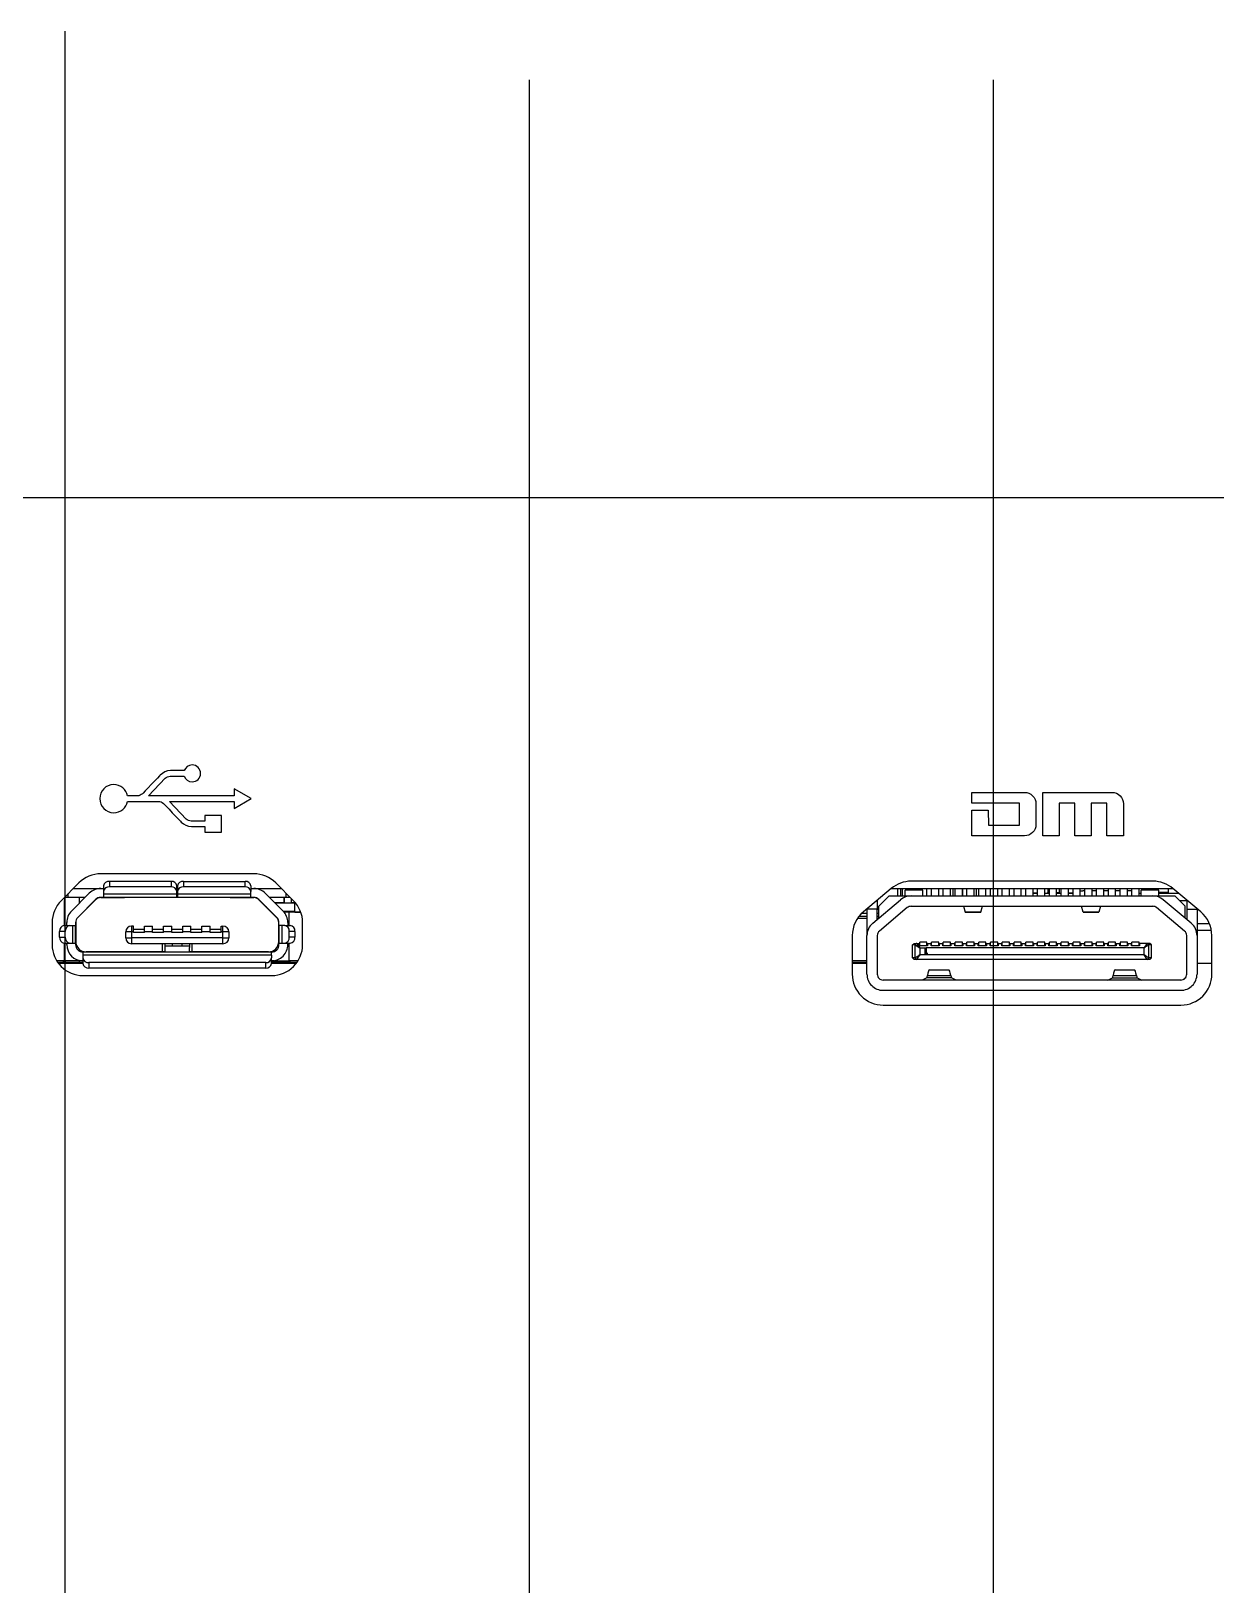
# Model space of a CAD drawing. Extents: x -57 to 161, y 70 to 252.
# Drawn here: x 77.1 to 117.3, y 199.6 to 252.3 of the extents above; entities that cross this region are included whole.
import ezdxf

# ---------------------------------------------------------------- set-up
doc = ezdxf.new("R2010")
doc.units = 0
doc.layers.get('0').update_dxf_attribs({"linetype": 'CONTINUOUS'})

msp = doc.modelspace()

# ---------------------------------------------------------------- linework, layer by layer
at = {"color": 7}
for points in [[(78.238516, 70.321924), (78.238516, 252.27232)], [(93.986516, 70.321926), (93.986516, 250.623156)], [(109.734516, 70.321927), (109.734516, 250.623156)], [(45.941518, 236.455873), (125.941518, 236.455873)], [(82.277672, 227.195524), (81.806709, 227.195604)], [(84.54159, 226.245863), (83.97144, 226.575124), (83.97144, 226.340248), (81.057229, 226.340248), (81.624657, 226.939741)], [(80.681743, 226.340264), (80.352072, 226.340264)], [(80.352117, 226.151933), (80.676009, 226.151933)], [(80.67839, 226.151933), (81.394782, 226.151933)], [(82.337323, 225.552253), (81.769765, 226.151862), (83.971313, 226.151862), (83.971313, 225.916608), (84.54159, 226.245863)], [(110.784526, 224.983295), (109.002418, 224.983295), (108.999934, 225.8551), (109.557852, 225.8551), (109.560336, 225.349962), (110.614077, 225.349962), (110.614077, 226.090127), (108.999934, 226.090127), (109.002418, 226.456794), (110.784526, 226.456794)], [(111.171989, 226.069326), (111.171989, 225.370764)], [(114.139167, 226.069326), (114.139167, 224.982674), (113.58156, 224.982674), (113.58156, 226.089196), (113.050032, 226.089196), (113.050032, 224.982674), (112.494598, 224.982674), (112.494598, 226.089196), (111.963381, 226.089196), (111.963381, 224.982674), (111.404842, 224.982674), (111.404842, 226.456794), (113.754493, 226.456794)], [(114.139478, 226.069326), (114.139167, 226.069326)], [(82.519406, 225.296496), (82.973278, 225.296596), (82.973278, 225.10543), (83.543579, 225.10543), (83.543579, 225.675673), (82.973278, 225.675673), (82.973278, 225.484755)], [(84.637965, 223.695873), (79.445072, 223.695873)], [(79.738518, 223.440869), (79.738518, 223.253746)], [(81.828518, 223.440869), (79.738518, 223.440869)], [(81.828518, 223.440869), (81.828518, 223.253746)], [(82.248518, 223.440869), (84.338518, 223.440869)], [(82.248518, 223.440869), (82.248518, 223.253746)], [(84.338518, 223.253746), (84.338518, 223.440869)], [(115.14385, 223.445872), (106.939187, 223.445872)], [(78.70261, 223.388335), (78.099056, 222.784781)], [(78.914254, 222.895869), (78.338518, 222.895869), (78.207518, 222.895869)], [(78.207518, 222.893243), (78.207518, 222.79587)], [(79.053163, 223.034778), (78.449609, 222.431225)], [(78.510145, 223.19587), (79.442072, 223.19587)], [(78.707518, 222.895869), (78.707518, 222.689133)], [(79.442072, 223.19587), (79.538518, 223.19587)], [(79.538518, 222.895869), (79.442072, 222.895869)], [(79.444143, 222.89087), (80.248518, 222.89087)], [(79.538518, 223.284544), (79.538518, 223.09742)], [(79.538518, 223.09742), (79.538518, 223.004984)], [(82.028518, 223.004984), (79.538518, 223.004984)], [(79.538518, 223.004984), (79.538518, 222.895869)], [(82.028518, 222.895869), (79.538518, 222.895869)], [(81.828518, 223.253746), (79.738518, 223.253746)], [(80.113518, 222.895869), (80.113518, 222.89087)], [(80.247518, 222.895869), (80.247518, 222.89087)], [(80.248518, 222.89087), (80.248518, 222.895869)], [(82.028518, 223.09742), (82.028518, 223.284544)], [(82.028518, 223.19587), (82.048518, 223.19587)], [(82.028518, 223.004984), (82.028518, 223.09742)], [(82.028518, 223.095869), (82.048518, 223.095869)], [(82.028518, 222.895869), (82.028518, 223.004984)], [(82.048518, 222.895869), (82.028518, 222.895869)], [(82.048518, 223.284544), (82.048518, 223.09742)], [(82.048518, 223.09742), (82.048518, 223.004984)], [(84.538518, 223.004984), (82.048518, 223.004984)], [(82.048518, 223.004984), (82.048518, 222.895869)], [(84.538518, 222.895869), (82.048518, 222.895869)], [(84.338518, 223.253746), (82.248518, 223.253746)], [(83.828518, 222.895869), (83.828518, 222.89087)], [(83.828518, 222.89087), (84.632894, 222.89087)], [(83.963518, 222.89087), (83.963518, 222.895869)], [(84.538518, 223.284544), (84.538518, 223.09742)], [(84.538518, 223.19587), (84.634965, 223.19587)], [(84.538518, 223.004984), (84.538518, 223.09742)], [(84.538518, 222.895869), (84.538518, 223.004984)], [(84.634965, 222.895869), (84.538518, 222.895869)], [(84.634965, 223.19587), (85.572892, 223.19587)], [(85.627427, 222.431225), (85.023874, 223.034778)], [(85.872892, 222.895869), (85.738518, 222.895869), (85.162782, 222.895869)], [(85.164375, 222.895869), (85.164375, 222.894277)], [(85.983981, 222.784781), (85.380427, 223.388335)], [(85.657169, 222.895869), (85.657169, 222.700869)], [(85.664375, 222.705869), (85.664375, 222.895869)], [(106.265153, 223.200968), (105.317485, 222.407571)], [(106.188518, 222.94587), (105.838518, 222.595869)], [(106.188518, 222.94587), (106.936187, 222.94587)], [(106.259063, 223.19587), (115.823974, 223.19587)], [(106.491055, 222.94587), (106.491055, 223.19587)], [(106.591055, 222.94587), (106.591055, 223.19587)], [(106.647518, 222.94587), (106.647518, 223.19587)], [(106.738518, 222.94587), (106.738518, 223.145869)], [(107.338518, 222.94587), (107.338518, 223.145869), (106.738518, 223.145869)], [(106.936187, 222.94587), (115.14085, 222.94587)], [(107.231018, 223.145869), (107.231018, 223.19587)], [(107.476018, 222.94587), (107.476018, 223.19587)], [(107.631018, 222.94587), (107.631018, 223.19587)], [(107.876018, 222.94587), (107.876018, 223.19587)], [(108.031018, 222.94587), (108.031018, 223.19587)], [(108.276018, 222.94587), (108.276018, 223.19587)], [(108.369053, 222.94587), (108.369053, 223.19587)], [(108.369053, 223.170629), (108.370052, 223.170629)], [(108.370052, 222.94587), (108.370052, 223.170629)], [(108.431018, 222.94587), (108.431018, 223.19587)], [(108.676018, 222.94587), (108.676018, 223.19587)], [(108.687518, 222.94587), (108.687518, 223.19587)], [(108.831018, 222.94587), (108.831018, 223.19587)], [(109.076018, 222.94587), (109.076018, 223.19587)], [(109.15261, 222.94587), (109.15261, 223.170629), (109.153609, 223.170629)], [(109.153609, 222.94587), (109.153609, 223.19587)], [(109.231018, 222.94587), (109.231018, 223.19587)], [(109.476018, 222.94587), (109.476018, 223.19587)], [(109.631018, 222.94587), (109.631018, 223.19587)], [(109.876018, 222.94587), (109.876018, 223.19587)], [(110.031018, 222.94587), (110.031018, 223.19587)], [(110.276018, 222.94587), (110.276018, 223.19587)], [(110.431018, 222.94587), (110.431018, 223.19587)], [(110.676018, 222.94587), (110.676018, 223.19587)], [(110.831018, 222.94587), (110.831018, 223.19587)], [(111.076018, 222.94587), (111.076018, 223.19587)], [(111.231018, 223.045869), (111.076018, 223.045869)], [(111.231018, 223.025869), (111.076018, 223.025869)], [(111.231018, 222.94587), (111.231018, 223.19587)], [(111.476018, 222.94587), (111.476018, 223.19587)], [(111.476018, 223.045869), (111.57142, 223.045869)], [(111.631018, 223.025869), (111.476018, 223.025869)], [(111.57142, 223.19587), (111.57142, 223.065869)], [(111.57142, 223.065869), (111.631018, 223.065869)], [(111.57142, 223.025869), (111.57142, 223.065869)], [(111.631018, 222.94587), (111.631018, 223.19587)], [(111.876018, 222.94587), (111.876018, 223.19587)], [(111.876018, 223.065869), (111.97142, 223.065869)], [(112.031018, 223.025869), (111.876018, 223.025869)], [(111.97142, 223.065869), (111.97142, 223.19587)], [(111.97142, 223.025869), (111.97142, 223.065869)], [(111.97142, 223.045869), (112.031018, 223.045869)], [(112.031018, 222.94587), (112.031018, 223.19587)], [(112.276018, 222.94587), (112.276018, 223.19587)], [(112.431018, 223.045869), (112.276018, 223.045869)], [(112.431018, 223.025869), (112.276018, 223.025869)], [(112.431018, 222.94587), (112.431018, 223.19587)], [(112.676018, 222.94587), (112.676018, 223.19587)], [(112.831018, 223.115869), (112.76142, 223.115869)], [(112.831018, 222.94587), (112.831018, 223.19587)], [(113.076018, 222.94587), (113.076018, 223.19587)], [(113.231018, 223.115869), (113.076018, 223.115869)], [(113.231018, 222.94587), (113.231018, 223.19587)], [(113.476018, 222.94587), (113.476018, 223.19587)], [(113.631018, 223.115869), (113.476018, 223.115869)], [(113.631018, 222.94587), (113.631018, 223.19587)], [(113.876018, 222.94587), (113.876018, 223.19587)], [(114.031018, 223.115869), (113.876018, 223.115869)], [(114.031018, 222.94587), (114.031018, 223.19587)], [(114.276018, 222.94587), (114.276018, 223.19587)], [(114.411419, 223.115869), (114.276018, 223.115869)], [(114.431018, 223.114583), (114.411419, 223.115869)], [(114.431018, 222.94587), (114.431018, 223.19587)], [(114.676018, 222.94587), (114.676018, 223.19587)], [(114.738518, 223.025869), (114.676018, 223.025869)], [(115.338518, 223.145869), (114.738518, 223.145869)], [(114.738518, 222.94587), (114.738518, 223.145869)], [(115.14085, 222.94587), (115.888518, 222.94587)], [(115.27142, 223.19587), (115.27142, 223.145869)], [(115.338518, 222.94587), (115.338518, 223.145869)], [(115.67142, 223.065869), (115.338518, 223.065869)], [(116.027029, 223.025869), (115.338518, 223.025869)], [(115.67142, 223.065869), (115.67142, 223.19587)], [(115.67142, 223.025869), (115.67142, 223.065869)], [(116.765552, 222.407571), (115.817883, 223.200968)], [(115.888518, 222.94587), (116.238518, 222.595869)], [(78.207518, 221.945869), (78.207518, 222.79587)], [(78.661742, 222.219093), (79.265295, 222.822646)], [(79.267366, 222.817646), (78.666742, 222.217022)], [(79.038518, 222.588798), (79.038518, 222.595869)], [(85.410295, 222.217022), (84.809671, 222.817646)], [(84.811742, 222.822646), (85.415295, 222.219093)], [(85.038518, 222.595869), (85.038518, 222.588798)], [(85.122479, 222.511908), (85.122479, 222.504837)], [(85.233518, 222.400869), (85.226447, 222.400869)], [(85.664375, 222.700869), (85.357782, 222.700869)], [(85.662169, 222.695869), (85.532863, 222.695869)], [(86.02248, 222.400869), (85.655579, 222.400869)], [(85.907169, 222.705869), (85.662169, 222.705869)], [(85.907169, 222.695869), (85.662169, 222.695869)], [(85.827518, 222.400869), (85.827518, 221.945869)], [(85.907169, 222.861593), (85.907169, 222.705869)], [(85.907169, 222.705869), (85.907169, 222.695869)], [(86.059327, 222.700869), (85.907169, 222.700869)], [(86.02248, 222.395869), (86.02248, 222.411869), (86.02248, 222.700869)], [(86.02248, 222.395869), (86.230205, 222.395869)], [(105.438518, 222.345869), (105.249989, 222.345869)], [(105.422952, 222.495869), (105.438518, 222.495869)], [(105.438518, 222.495869), (105.438518, 222.508902)], [(105.788518, 222.152337), (105.788518, 222.495869), (105.438518, 222.495869), (105.438518, 221.602473)], [(105.635453, 222.02419), (106.583121, 222.817586)], [(105.788518, 222.801925), (105.788518, 222.495869)], [(105.788518, 222.495869), (105.838518, 222.495869)], [(105.838518, 222.345869), (105.788518, 222.345869)], [(105.838518, 222.194198), (105.838518, 222.595869)], [(106.807799, 222.549221), (105.860131, 221.755824)], [(106.936187, 222.595869), (115.14085, 222.595869)], [(108.713518, 222.595869), (108.771594, 222.399432)], [(109.305442, 222.399432), (108.771594, 222.399432)], [(108.773705, 222.395869), (109.303331, 222.395869)], [(109.305442, 222.399432), (109.363518, 222.595869)], [(112.771594, 222.399432), (112.713518, 222.595869)], [(113.363518, 222.595869), (113.305442, 222.399432), (112.771594, 222.399432)], [(112.773705, 222.395869), (113.303331, 222.395869)], [(116.216906, 221.755824), (115.269237, 222.549221)], [(116.441584, 222.02419), (115.493915, 222.817586)], [(116.288518, 222.775869), (116.058518, 222.775869)], [(116.238518, 222.194198), (116.238518, 222.595869)], [(116.288518, 222.806948), (116.288518, 222.495869)], [(116.288518, 222.495869), (116.638518, 222.495869)], [(116.288518, 222.495869), (116.288518, 222.152337)], [(116.638518, 222.513925), (116.638518, 222.495869)], [(116.638518, 222.495869), (116.638518, 221.602473)], [(77.791518, 222.042319), (77.791518, 221.295873)], [(78.202441, 221.945869), (78.393994, 221.945869)], [(78.288518, 221.945869), (78.288518, 222.042316)], [(78.393994, 221.945869), (78.483686, 221.945869), (78.483686, 221.34587)], [(78.483686, 221.945869), (78.588518, 221.945869)], [(78.588518, 222.042316), (78.588518, 221.945869)], [(78.588518, 221.34587), (78.588518, 221.945869)], [(78.593518, 222.040245), (78.593518, 221.40087)], [(78.707518, 222.264869), (78.707518, 222.257798)], [(80.488518, 221.92587), (80.488518, 221.725869), (80.288518, 221.725869)], [(80.553518, 221.92587), (80.488518, 221.92587)], [(80.553518, 221.725869), (80.553518, 221.92587)], [(80.923518, 221.92587), (81.203518, 221.92587)], [(81.203518, 221.725869), (80.923518, 221.725869), (80.923518, 221.92587)], [(81.203518, 221.725869), (81.203518, 221.92587)], [(81.573518, 221.92587), (81.853518, 221.92587)], [(81.853518, 221.725869), (81.573518, 221.725869), (81.573518, 221.92587)], [(81.853518, 221.725869), (81.853518, 221.92587)], [(82.223518, 221.92587), (82.503518, 221.92587)], [(82.223518, 221.725869), (82.223518, 221.92587)], [(82.503518, 221.725869), (82.503518, 221.92587)], [(82.873518, 221.92587), (83.153518, 221.92587)], [(83.153518, 221.725869), (82.873518, 221.725869), (82.873518, 221.92587)], [(83.153518, 221.725869), (83.153518, 221.92587)], [(83.523518, 221.92587), (83.588518, 221.92587)], [(83.523518, 221.725869), (83.523518, 221.92587)], [(83.788518, 221.725869), (83.588518, 221.725869), (83.588518, 221.92587)], [(85.327518, 222.30687), (85.327518, 222.299798)], [(85.483518, 221.40087), (85.483518, 222.040245)], [(85.488518, 221.945869), (85.488518, 222.042316)], [(85.488518, 221.945869), (85.488518, 221.34587)], [(85.59335, 221.945869), (85.488518, 221.945869)], [(85.59335, 221.34587), (85.59335, 221.945869)], [(85.683043, 221.945869), (85.59335, 221.945869)], [(85.683043, 221.945869), (85.874596, 221.945869)], [(85.788518, 222.042316), (85.788518, 221.945869)], [(86.291518, 221.295873), (86.291518, 222.042319)], [(105.125271, 222.195869), (105.438518, 222.195869)], [(105.788518, 222.195869), (105.838518, 222.195869)], [(78.240071, 221.74587), (78.048518, 221.74587)], [(78.048518, 221.545869), (78.048518, 221.74587)], [(78.048518, 221.545869), (78.240071, 221.545869)], [(78.202441, 221.34587), (78.393994, 221.34587)], [(78.207518, 220.745869), (78.207518, 221.34587)], [(78.240071, 221.545869), (78.240071, 221.74587)], [(78.288518, 221.295869), (78.288518, 221.34587)], [(78.393994, 221.34587), (78.483686, 221.34587)], [(78.483686, 221.34587), (78.588518, 221.34587)], [(78.588518, 221.34587), (78.588518, 221.295869)], [(80.288518, 221.52587), (80.288518, 221.725869)], [(80.288518, 221.52587), (80.488518, 221.52587)], [(80.488518, 221.725869), (80.488518, 221.52587)], [(80.553518, 221.725869), (80.488518, 221.725869)], [(80.488518, 221.52587), (80.488518, 221.325869)], [(83.588518, 221.52587), (80.488518, 221.52587)], [(83.588518, 221.325869), (80.488518, 221.325869)], [(80.923518, 221.805869), (80.553518, 221.805869)], [(80.553518, 221.705869), (80.553518, 221.725869)], [(80.923518, 221.705869), (80.553518, 221.705869)], [(80.923518, 221.705869), (80.923518, 221.725869)], [(81.573518, 221.805869), (81.203518, 221.805869)], [(81.203518, 221.705869), (81.203518, 221.725869)], [(81.573518, 221.705869), (81.203518, 221.705869)], [(81.528518, 221.325869), (81.528518, 221.050869)], [(81.573518, 221.705869), (81.573518, 221.725869)], [(81.628518, 221.197856), (81.628518, 221.325869)], [(82.223518, 221.805869), (81.853518, 221.805869)], [(81.853518, 221.705869), (81.853518, 221.725869)], [(82.223518, 221.705869), (81.853518, 221.705869)], [(81.878518, 221.245869), (81.878518, 221.325869)], [(82.198518, 221.325869), (82.198518, 221.245869)], [(82.503518, 221.725869), (82.223518, 221.725869)], [(82.223518, 221.705869), (82.223518, 221.725869)], [(82.448518, 221.325869), (82.448518, 221.197856)], [(82.873518, 221.805869), (82.503518, 221.805869)], [(82.503518, 221.705869), (82.503518, 221.725869)], [(82.873518, 221.705869), (82.503518, 221.705869)], [(82.548518, 221.050869), (82.548518, 221.325869)], [(82.873518, 221.705869), (82.873518, 221.725869)], [(83.523518, 221.805869), (83.153518, 221.805869)], [(83.153518, 221.705869), (83.153518, 221.725869)], [(83.523518, 221.705869), (83.153518, 221.705869)], [(83.588518, 221.725869), (83.523518, 221.725869)], [(83.523518, 221.705869), (83.523518, 221.725869)], [(83.588518, 221.52587), (83.588518, 221.725869)], [(83.588518, 221.52587), (83.788518, 221.52587)], [(83.588518, 221.325869), (83.588518, 221.52587)], [(83.788518, 221.725869), (83.788518, 221.52587)], [(85.488518, 221.34587), (85.59335, 221.34587)], [(85.488518, 221.295869), (85.488518, 221.34587)], [(85.59335, 221.34587), (85.683043, 221.34587)], [(85.683043, 221.34587), (85.874596, 221.34587)], [(85.788518, 221.295869), (85.788518, 221.34587)], [(85.827518, 221.34587), (85.827518, 220.745869)], [(85.836965, 221.545869), (85.836965, 221.74587)], [(86.028518, 221.74587), (85.836965, 221.74587)], [(86.028518, 221.74587), (86.028518, 221.545869), (85.836965, 221.545869)], [(104.941518, 221.602476), (104.941518, 220.295872)], [(105.438518, 220.29587), (105.438518, 221.602473)], [(105.788518, 221.602473), (105.788518, 220.29587)], [(106.988518, 221.285869), (107.038518, 221.335869), (107.129241, 221.335865)], [(107.129812, 221.33584), (107.110957, 221.332384)], [(107.129241, 221.335865), (107.216018, 221.335869)], [(107.216018, 221.255869), (107.216018, 221.335869)], [(107.476018, 221.255869), (107.476018, 221.375869), (107.231018, 221.375869)], [(107.231018, 221.255869), (107.231018, 221.375869)], [(107.491018, 221.335869), (107.491018, 221.255869)], [(107.491018, 221.335869), (107.616018, 221.335869)], [(107.616018, 221.255869), (107.616018, 221.335869)], [(107.876018, 221.375869), (107.631018, 221.375869)], [(107.631018, 221.255869), (107.631018, 221.375869)], [(107.876018, 221.255869), (107.876018, 221.375869)], [(107.891018, 221.335869), (107.891018, 221.255869)], [(107.891018, 221.335869), (108.016018, 221.335869)], [(108.016018, 221.255869), (108.016018, 221.335869)], [(108.276018, 221.375869), (108.031018, 221.375869)], [(108.031018, 221.255869), (108.031018, 221.375869)], [(108.276018, 221.255869), (108.276018, 221.375869)], [(108.291018, 221.335869), (108.291018, 221.255869)], [(108.291018, 221.335869), (108.416018, 221.335869)], [(108.416018, 221.255869), (108.416018, 221.335869)], [(108.431018, 221.255869), (108.431018, 221.375869)], [(108.676018, 221.375869), (108.431018, 221.375869)], [(108.676018, 221.255869), (108.676018, 221.375869)], [(108.691018, 221.335869), (108.691018, 221.255869)], [(108.691018, 221.335869), (108.816018, 221.335869)], [(108.816018, 221.255869), (108.816018, 221.335869)], [(109.076018, 221.375869), (108.831018, 221.375869)], [(108.831018, 221.255869), (108.831018, 221.375869)], [(109.076018, 221.255869), (109.076018, 221.375869)], [(109.091018, 221.335869), (109.091018, 221.255869)], [(109.091018, 221.335869), (109.216018, 221.335869)], [(109.216018, 221.255869), (109.216018, 221.335869)], [(109.476018, 221.375869), (109.231018, 221.375869)], [(109.231018, 221.255869), (109.231018, 221.375869)], [(109.476018, 221.255869), (109.476018, 221.375869)], [(109.491018, 221.335869), (109.491018, 221.255869)], [(109.491018, 221.335869), (109.616018, 221.335869)], [(109.616018, 221.255869), (109.616018, 221.335869)], [(109.631018, 221.255869), (109.631018, 221.375869)], [(109.876018, 221.375869), (109.631018, 221.375869)], [(109.876018, 221.255869), (109.876018, 221.375869)], [(109.891018, 221.335869), (109.891018, 221.255869)], [(109.891018, 221.335869), (110.016018, 221.335869)], [(110.016018, 221.255869), (110.016018, 221.335869)], [(110.276018, 221.375869), (110.031018, 221.375869)], [(110.031018, 221.255869), (110.031018, 221.375869)], [(110.276018, 221.255869), (110.276018, 221.375869)], [(110.291018, 221.335869), (110.291018, 221.255869)], [(110.291018, 221.335869), (110.416018, 221.335869)], [(110.416018, 221.255869), (110.416018, 221.335869)], [(110.676018, 221.375869), (110.431018, 221.375869)], [(110.431018, 221.255869), (110.431018, 221.375869)], [(110.676018, 221.255869), (110.676018, 221.375869)], [(110.691018, 221.335869), (110.691018, 221.255869)], [(110.691018, 221.335869), (110.816018, 221.335869)], [(110.816018, 221.255869), (110.816018, 221.335869)], [(110.831018, 221.255869), (110.831018, 221.375869)], [(111.076018, 221.375869), (110.831018, 221.375869)], [(111.076018, 221.255869), (111.076018, 221.375869)], [(111.091018, 221.335869), (111.091018, 221.255869)], [(111.091018, 221.335869), (111.216018, 221.335869)], [(111.216018, 221.255869), (111.216018, 221.335869)], [(111.476018, 221.375869), (111.231018, 221.375869)], [(111.231018, 221.255869), (111.231018, 221.375869)], [(111.476018, 221.255869), (111.476018, 221.375869)], [(111.491018, 221.335869), (111.491018, 221.255869)], [(111.491018, 221.335869), (111.616018, 221.335869)], [(111.616018, 221.255869), (111.616018, 221.335869)], [(111.876018, 221.375869), (111.631018, 221.375869)], [(111.631018, 221.255869), (111.631018, 221.375869)], [(111.876018, 221.255869), (111.876018, 221.375869)], [(111.891018, 221.335869), (111.891018, 221.255869)], [(111.891018, 221.335869), (112.016018, 221.335869)], [(112.016018, 221.255869), (112.016018, 221.335869)], [(112.031018, 221.255869), (112.031018, 221.375869)], [(112.276018, 221.375869), (112.031018, 221.375869)], [(112.276018, 221.255869), (112.276018, 221.375869)], [(112.291018, 221.335869), (112.291018, 221.255869)], [(112.291018, 221.335869), (112.416018, 221.335869)], [(112.416018, 221.255869), (112.416018, 221.335869)], [(112.431018, 221.255869), (112.431018, 221.375869)], [(112.676018, 221.375869), (112.431018, 221.375869)], [(112.676018, 221.255869), (112.676018, 221.375869)], [(112.691018, 221.335869), (112.691018, 221.255869)], [(112.691018, 221.335869), (112.816018, 221.335869)], [(112.816018, 221.255869), (112.816018, 221.335869)], [(113.076018, 221.375869), (112.831018, 221.375869)], [(112.831018, 221.255869), (112.831018, 221.375869)], [(113.076018, 221.255869), (113.076018, 221.375869)], [(113.091018, 221.335869), (113.091018, 221.255869)], [(113.091018, 221.335869), (113.216018, 221.335869)], [(113.216018, 221.255869), (113.216018, 221.335869)], [(113.231018, 221.255869), (113.231018, 221.375869)], [(113.476018, 221.375869), (113.231018, 221.375869)], [(113.476018, 221.255869), (113.476018, 221.375869)], [(113.491018, 221.335869), (113.491018, 221.255869)], [(113.491018, 221.335869), (113.616018, 221.335869)], [(113.616018, 221.255869), (113.616018, 221.335869)], [(113.876018, 221.375869), (113.631018, 221.375869)], [(113.631018, 221.255869), (113.631018, 221.375869)], [(113.876018, 221.255869), (113.876018, 221.375869)], [(113.891018, 221.335869), (113.891018, 221.255869)], [(113.891018, 221.335869), (114.016018, 221.335869)], [(114.016018, 221.255869), (114.016018, 221.335869)], [(114.276018, 221.255869), (114.276018, 221.375869), (114.031018, 221.375869), (114.031018, 221.255869)], [(114.291018, 221.335869), (114.291018, 221.255869)], [(114.291018, 221.335869), (114.416018, 221.335869)], [(114.416018, 221.255869), (114.416018, 221.335869)], [(114.676018, 221.375869), (114.431018, 221.375869)], [(114.431018, 221.255869), (114.431018, 221.375869)], [(114.676018, 221.255869), (114.676018, 221.375869)], [(114.691018, 221.335869), (114.691018, 221.255869)], [(114.947796, 221.335866), (114.691018, 221.335869)], [(114.966235, 221.332324), (114.947224, 221.335841)], [(115.038518, 221.335869), (114.947796, 221.335866)], [(115.088518, 221.285869), (115.038518, 221.335869)], [(116.288518, 220.29587), (116.288518, 221.602473)], [(117.127103, 221.775869), (116.638518, 221.775869)], [(116.638518, 221.602473), (116.638518, 220.29587)], [(117.141518, 220.295872), (117.141518, 221.602476)], [(78.707518, 221.142405), (78.707518, 221.08294)], [(78.838518, 221.045869), (85.238518, 221.045869)], [(78.838518, 221.045869), (78.838518, 220.936755)], [(78.838518, 220.936755), (78.838518, 220.844319)], [(85.238518, 220.936755), (78.838518, 220.936755)], [(78.838518, 220.844319), (78.838518, 220.657195)], [(81.528518, 221.050869), (78.943518, 221.050869)], [(80.280223, 221.050869), (80.273082, 221.045869)], [(80.747518, 221.050869), (80.747518, 221.045869)], [(80.828518, 221.045869), (80.828518, 221.050869)], [(81.628518, 221.050869), (81.528518, 221.050869)], [(82.448518, 221.245869), (81.628518, 221.245869)], [(81.628518, 221.045869), (81.628518, 221.197856)], [(82.448518, 221.045869), (82.448518, 221.197856)], [(82.548518, 221.050869), (82.448518, 221.050869)], [(85.133518, 221.050869), (82.548518, 221.050869)], [(83.248518, 221.050869), (83.248518, 221.045869)], [(83.287518, 221.050869), (83.287518, 221.045869)], [(83.787518, 221.050869), (83.787518, 221.045869)], [(83.803954, 221.045869), (83.796814, 221.050869)], [(85.238518, 220.936755), (85.238518, 221.045869)], [(85.238518, 220.936755), (85.238518, 220.844319)], [(85.238518, 220.657195), (85.238518, 220.844319)], [(85.327518, 221.109555), (85.327518, 221.062248)], [(107.079338, 220.84587), (106.988518, 220.845869), (106.988518, 221.285869)], [(107.079338, 221.285869), (106.988518, 221.285869)], [(107.129241, 220.795873), (107.038518, 220.795869), (106.988518, 220.845869)], [(107.079728, 221.285674), (107.079338, 221.285869)], [(107.079338, 220.84587), (107.079728, 220.846064)], [(107.079728, 220.846064), (107.079728, 221.285674)], [(107.110802, 220.799414), (107.129812, 220.795898)], [(114.947796, 220.795873), (107.129241, 220.795873)], [(107.491018, 221.255869), (107.216018, 221.255869)], [(107.229436, 221.185874), (107.229454, 220.945887)], [(107.229438, 221.185869), (107.418518, 221.185869)], [(107.418518, 220.94587), (107.229454, 220.945887)], [(107.418518, 220.94587), (107.418518, 221.185869)], [(107.418518, 221.185869), (107.448518, 221.185869)], [(107.448518, 220.94587), (107.418518, 220.94587)], [(114.847605, 221.185869), (107.448518, 221.185869)], [(107.448518, 221.185869), (107.448518, 220.98672)], [(107.448518, 220.98672), (107.478518, 221.022465)], [(107.478518, 220.981614), (107.448518, 220.94587)], [(114.847601, 220.94587), (107.448518, 220.94587)], [(107.478518, 221.022465), (107.478518, 220.981614)], [(107.891018, 221.255869), (107.616018, 221.255869)], [(108.291018, 221.255869), (108.016018, 221.255869)], [(108.691018, 221.255869), (108.416018, 221.255869)], [(109.091018, 221.255869), (108.816018, 221.255869)], [(109.491018, 221.255869), (109.216018, 221.255869)], [(109.891018, 221.255869), (109.616018, 221.255869)], [(110.291018, 221.255869), (110.016018, 221.255869)], [(110.691018, 221.255869), (110.416018, 221.255869)], [(111.091018, 221.255869), (110.816018, 221.255869)], [(111.491018, 221.255869), (111.216018, 221.255869)], [(111.891018, 221.255869), (111.616018, 221.255869)], [(112.291018, 221.255869), (112.016018, 221.255869)], [(112.691018, 221.255869), (112.416018, 221.255869)], [(113.091018, 221.255869), (112.816018, 221.255869)], [(113.491018, 221.255869), (113.216018, 221.255869)], [(113.891018, 221.255869), (113.616018, 221.255869)], [(114.291018, 221.255869), (114.016018, 221.255869)], [(114.691018, 221.255869), (114.416018, 221.255869)], [(114.847601, 220.94587), (114.847601, 221.185867)], [(114.947401, 220.796169), (114.847601, 220.94587)], [(114.947223, 220.795898), (114.966111, 220.799366)], [(115.038518, 220.795869), (114.947796, 220.795873)], [(114.997698, 221.285869), (114.997307, 221.285672)], [(114.997307, 221.285672), (114.997307, 220.846066)], [(115.088518, 220.845869), (114.997698, 220.845869), (114.997307, 220.846064)], [(115.088518, 221.285869), (114.997698, 221.285869)], [(115.038518, 220.795869), (115.088518, 220.845869)], [(115.088518, 220.845869), (115.088518, 221.285869)], [(77.979758, 220.695981), (78.838518, 220.695981)], [(78.838526, 220.65587), (78.009114, 220.65587)], [(78.157518, 220.69587), (78.207518, 220.745869)], [(78.160862, 220.695981), (78.254174, 220.695981)], [(78.207518, 220.745869), (78.257518, 220.69587)], [(78.707518, 220.745869), (78.207518, 220.745869)], [(78.707518, 220.761698), (78.707518, 220.745869)], [(78.728229, 220.69587), (78.707518, 220.745869)], [(78.841518, 220.245873), (85.241518, 220.245873)], [(85.038518, 220.687993), (79.038518, 220.687993)], [(79.038518, 220.687993), (79.038518, 220.500869)], [(85.038518, 220.500869), (79.038518, 220.500869)], [(85.038518, 220.500869), (85.038518, 220.687993)], [(86.073922, 220.65587), (85.238511, 220.65587)], [(85.238518, 220.695981), (86.103278, 220.695981)], [(85.327518, 220.745869), (85.306808, 220.69587)], [(85.327518, 220.753118), (85.327518, 220.745869), (85.827518, 220.745869)], [(85.827518, 220.745869), (85.777518, 220.69587)], [(85.780861, 220.695981), (85.874176, 220.695981)], [(85.827518, 220.745869), (85.877518, 220.69587)], [(104.941518, 220.695981), (105.438518, 220.695981)], [(105.438518, 220.65587), (104.941518, 220.65587)], [(107.495433, 220.244024), (108.281603, 220.244024)], [(107.561399, 220.445869), (108.215638, 220.445869)], [(113.795433, 220.244024), (114.581603, 220.244024)], [(113.861399, 220.445869), (114.515638, 220.445869)], [(117.141518, 220.65587), (116.638518, 220.65587)], [(116.088518, 220.095869), (105.988518, 220.095869)], [(105.988518, 219.745869), (116.088518, 219.745869)], [(107.473194, 220.17014), (107.313518, 220.095869)], [(108.303843, 220.17014), (107.473194, 220.17014)], [(108.463518, 220.095869), (108.303843, 220.17014)], [(113.613518, 220.095869), (113.773194, 220.17014)], [(113.773194, 220.17014), (114.603843, 220.17014), (114.763518, 220.095869)], [(105.991518, 219.245872), (116.091518, 219.245872)]]:
    msp.add_lwpolyline(points, dxfattribs=at)
for points in [[(111.171995, 226.069326)], [(112.76142, 223.115869), (112.707777, 223.111734), (112.676018, 223.105291), (112.76142, 223.115869)], [(107.110961, 221.332386), (107.119506, 221.3349), (107.129241, 221.335865), (107.110961, 221.332386)], [(114.847605, 221.185867), (114.866352, 221.213987), (114.884432, 221.241108), (114.901205, 221.266268), (114.916078, 221.288577), (114.928523, 221.307245), (114.9381, 221.32161), (114.944469, 221.331165), (114.947406, 221.33557), (114.847605, 221.185867)], [(114.966226, 221.332327), (114.95753, 221.334901), (114.947796, 221.335866), (114.966226, 221.332327)], [(107.229438, 221.185874), (107.201318, 221.20462), (107.174198, 221.2227), (107.149038, 221.239473), (107.126729, 221.254346), (107.108061, 221.266791), (107.093696, 221.276368), (107.084141, 221.282738), (107.079736, 221.285674), (107.229438, 221.185874)], [(107.229454, 220.945887), (107.210707, 220.917768), (107.192624, 220.890647), (107.175848, 220.865484), (107.160972, 220.843172), (107.148523, 220.8245), (107.138943, 220.810131), (107.13257, 220.800573), (107.129631, 220.796166), (107.229454, 220.945887)], [(114.966107, 220.799364), (114.95753, 220.796837), (114.947796, 220.795873), (114.966107, 220.799364)]]:
    msp.add_lwpolyline(points, close=True, dxfattribs=at)
at = {"color": 1}
for points in [[(78.338518, 222.895869), (78.338518, 223.024243)], [(85.667169, 222.895869), (85.667169, 222.700869)], [(85.738518, 222.895869), (85.738518, 223.030243)], [(85.217518, 222.41687), (85.210447, 222.41687)], [(85.664375, 222.71087), (85.347782, 222.71087)], [(86.02248, 222.41687), (85.641271, 222.41687)], [(86.051173, 222.71087), (85.907169, 222.71087)], [(86.02248, 222.411869), (86.224337, 222.411869)], [(105.438518, 222.245869), (105.161732, 222.245869)], [(105.838518, 222.245869), (105.788518, 222.245869)], [(117.065038, 221.995869), (116.638518, 221.995869)], [(78.207518, 220.745869), (77.947093, 220.745869)], [(78.838518, 220.745869), (78.707518, 220.745869)], [(85.327518, 220.745869), (85.238518, 220.745869)], [(86.135944, 220.745869), (85.827518, 220.745869)], [(105.438518, 220.745869), (104.941518, 220.745869)]]:
    msp.add_lwpolyline(points, dxfattribs=at)
at = {"color": 7}
for points in [[(81.806709, 227.195604), (81.679068, 227.195604), (81.545316, 227.125571), (81.460187, 227.043473)], [(82.545685, 227.386498), (82.42128, 227.386498), (82.31663, 227.306427), (82.277672, 227.195524)], [(82.830792, 227.101325), (82.830792, 227.258834), (82.70308, 227.386498), (82.545685, 227.386498)], [(82.545685, 226.816173), (82.703069, 226.816173), (82.830792, 226.943882), (82.830792, 227.101325)], [(79.88536, 226.722134), (79.622335, 226.722134), (79.409131, 226.50893), (79.409131, 226.245988)], [(80.352072, 226.340264), (80.308373, 226.558053), (80.116056, 226.722134), (79.88536, 226.722134)], [(81.460052, 227.043426), (81.4582, 227.041574), (80.858029, 226.407447), (80.858029, 226.407447)], [(81.460187, 227.043473), (81.462568, 227.045855), (81.464923, 227.048501), (81.460052, 227.043426)], [(81.624657, 226.939741), (81.672949, 226.978449), (81.736131, 227.005601), (81.801129, 227.007106)], [(81.801129, 227.007106), (82.064058, 227.007106), (82.220197, 227.007173), (82.277672, 227.007286)], [(82.277672, 227.007286), (82.31663, 226.896288), (82.42128, 226.816173), (82.545685, 226.816173)], [(79.409131, 226.245988), (79.409131, 225.982963), (79.622335, 225.769745), (79.88536, 225.769745)], [(79.88536, 225.769745), (80.116101, 225.769745), (80.308418, 225.933967), (80.352117, 226.151933)], [(80.676009, 226.151933), (80.677068, 226.151933), (80.677597, 226.151891), (80.67839, 226.151933)], [(80.858029, 226.407447), (80.809838, 226.368799), (80.74669, 226.341817), (80.681743, 226.340264)], [(81.394782, 226.151933), (81.459604, 226.150346), (81.522676, 226.123266), (81.570817, 226.084571)], [(81.570817, 226.084571), (81.570817, 226.084571), (82.170902, 225.450663), (82.172762, 225.448613)], [(110.784526, 226.456794), (110.890707, 226.456794), (110.981676, 226.418917), (111.057741, 226.343783)], [(111.057741, 226.343783), (111.133807, 226.268338), (111.171995, 226.177059), (111.171995, 226.069326)], [(113.754493, 226.456794), (113.860364, 226.456794), (113.951021, 226.418917), (114.026466, 226.343783)], [(114.026466, 226.343783), (114.1016, 226.268338), (114.139478, 226.176749), (114.139478, 226.069326)], [(82.513847, 225.484935), (82.448842, 225.486258), (82.385588, 225.513547), (82.337323, 225.552253)], [(82.172762, 225.448613), (82.177551, 225.443533), (82.175144, 225.446232), (82.172805, 225.448565)], [(82.172805, 225.448565), (82.257934, 225.366481), (82.391742, 225.296496), (82.519406, 225.296496)], [(82.973278, 225.484755), (82.973278, 225.484755), (82.853736, 225.484935), (82.513847, 225.484935)], [(111.057741, 225.096307), (110.981676, 225.021167), (110.890707, 224.983295), (110.784526, 224.983295)], [(111.171989, 225.370764), (111.171989, 225.263024), (111.133807, 225.171745), (111.057741, 225.096307)], [(79.445072, 223.695873), (79.166594, 223.695873), (78.899523, 223.585248), (78.70261, 223.388335)], [(79.738518, 223.440869), (79.640557, 223.451385), (79.551972, 223.382145), (79.538518, 223.284544)], [(82.028518, 223.284544), (82.015065, 223.382145), (81.92648, 223.451385), (81.828518, 223.440869)], [(82.248518, 223.440869), (82.150557, 223.451385), (82.061972, 223.382145), (82.048518, 223.284544)], [(84.538518, 223.284544), (84.525064, 223.382145), (84.43648, 223.451385), (84.338518, 223.440869)], [(85.380427, 223.388335), (85.183514, 223.585248), (84.916442, 223.695873), (84.637965, 223.695873)], [(106.939187, 223.445872), (106.69273, 223.445872), (106.454126, 223.359178), (106.265153, 223.200968)], [(115.817883, 223.200968), (115.62891, 223.359178), (115.390307, 223.445872), (115.14385, 223.445872)], [(79.442072, 223.19587), (79.296203, 223.19587), (79.156308, 223.137923), (79.053163, 223.034778)], [(79.442072, 222.895869), (79.375768, 222.895869), (79.312179, 222.86953), (79.265295, 222.822646)], [(79.444143, 222.89087), (79.377839, 222.890869), (79.31425, 222.86453), (79.267366, 222.817646)], [(79.738518, 223.253746), (79.640557, 223.264262), (79.551972, 223.195022), (79.538518, 223.09742)], [(82.028518, 223.09742), (82.015064, 223.195022), (81.92648, 223.264262), (81.828518, 223.253746)], [(82.248518, 223.253746), (82.150557, 223.264262), (82.061972, 223.195022), (82.048518, 223.09742)], [(84.538518, 223.09742), (84.525064, 223.195022), (84.43648, 223.264262), (84.338518, 223.253746)], [(84.809671, 222.817646), (84.762786, 222.86453), (84.699198, 222.890869), (84.632894, 222.89087)], [(85.023874, 223.034778), (84.920729, 223.137923), (84.780834, 223.19587), (84.634965, 223.19587)], [(84.811742, 222.822646), (84.764858, 222.86953), (84.701269, 222.895869), (84.634965, 222.895869)], [(106.936187, 222.94587), (106.80709, 222.945869), (106.682107, 222.900458), (106.583121, 222.817586)], [(115.493915, 222.817586), (115.394929, 222.900458), (115.269947, 222.945869), (115.14085, 222.94587)], [(78.099056, 222.784781), (77.902143, 222.587868), (77.791518, 222.320796), (77.791518, 222.042319)], [(78.449609, 222.431225), (78.346465, 222.32808), (78.288518, 222.188185), (78.288518, 222.042316)], [(85.788518, 222.042316), (85.788518, 222.188185), (85.730572, 222.32808), (85.627427, 222.431225)], [(86.291518, 222.042319), (86.291518, 222.320796), (86.180894, 222.587868), (85.983981, 222.784781)], [(105.317485, 222.407571), (105.079192, 222.20807), (104.941518, 221.913256), (104.941518, 221.602476)], [(106.936187, 222.595869), (106.889243, 222.595869), (106.843794, 222.579356), (106.807799, 222.549221)], [(108.771594, 222.399432), (108.772296, 222.397058), (108.773, 222.395869), (108.773705, 222.395869)], [(109.303331, 222.395869), (109.304036, 222.395869), (109.304741, 222.397058), (109.305442, 222.399432)], [(112.771594, 222.399432), (112.772296, 222.397058), (112.773, 222.395869), (112.773705, 222.395869)], [(113.303331, 222.395869), (113.304036, 222.395869), (113.304741, 222.397058), (113.305442, 222.399432)], [(115.269237, 222.549221), (115.233242, 222.579356), (115.187794, 222.595869), (115.14085, 222.595869)], [(117.141518, 221.602476), (117.141518, 221.913256), (117.003845, 222.20807), (116.765552, 222.407571)], [(78.202441, 221.945869), (78.105612, 221.93159), (78.037529, 221.843127), (78.048518, 221.74587)], [(78.393994, 221.945869), (78.297165, 221.931591), (78.229082, 221.843127), (78.240071, 221.74587)], [(78.661742, 222.219093), (78.614858, 222.172209), (78.588518, 222.10862), (78.588518, 222.042316)], [(78.666742, 222.217022), (78.619858, 222.170138), (78.593518, 222.106549), (78.593518, 222.040245)], [(80.488518, 221.92587), (80.378061, 221.925869), (80.288518, 221.836326), (80.288518, 221.725869)], [(83.788518, 221.725869), (83.788518, 221.836326), (83.698975, 221.925869), (83.588518, 221.92587)], [(85.483518, 222.040245), (85.483518, 222.106549), (85.457179, 222.170137), (85.410295, 222.217022)], [(85.488518, 222.042316), (85.488518, 222.10862), (85.462179, 222.172209), (85.415295, 222.219093)], [(85.836965, 221.74587), (85.847955, 221.843127), (85.779872, 221.93159), (85.683043, 221.945869)], [(86.028518, 221.74587), (86.039508, 221.843127), (85.971425, 221.93159), (85.874596, 221.945869)], [(105.635453, 222.02419), (105.510633, 221.919689), (105.438518, 221.765262), (105.438518, 221.602473)], [(116.638518, 221.602473), (116.638518, 221.765262), (116.566404, 221.919689), (116.441584, 222.02419)], [(77.791518, 221.295873), (77.791518, 221.017395), (77.902143, 220.750324), (78.099056, 220.55341)], [(78.048518, 221.545869), (78.037529, 221.448612), (78.105612, 221.360148), (78.202441, 221.34587)], [(78.240071, 221.545869), (78.229082, 221.448612), (78.297165, 221.360148), (78.393994, 221.34587)], [(78.288518, 221.295869), (78.288518, 220.992113), (78.534762, 220.745869), (78.838518, 220.745869)], [(78.588518, 221.295869), (78.588518, 221.229565), (78.614858, 221.165977), (78.661742, 221.119093)], [(78.593518, 221.40087), (78.593518, 221.308044), (78.630393, 221.21902), (78.696031, 221.153382)], [(80.288518, 221.52587), (80.288518, 221.415413), (80.378061, 221.32587), (80.488518, 221.325869)], [(83.588518, 221.325869), (83.698975, 221.32587), (83.788518, 221.415413), (83.788518, 221.52587)], [(85.133518, 221.050869), (85.326818, 221.05087), (85.483518, 221.20757), (85.483518, 221.40087)], [(85.415295, 221.119093), (85.462179, 221.165977), (85.488518, 221.229565), (85.488518, 221.295869)], [(85.627427, 220.906961), (85.730572, 221.010106), (85.788518, 221.15), (85.788518, 221.295869)], [(85.683043, 221.34587), (85.779872, 221.360148), (85.847955, 221.448612), (85.836965, 221.545869)], [(85.874596, 221.34587), (85.971425, 221.360148), (86.039508, 221.448612), (86.028518, 221.545869)], [(85.983981, 220.55341), (86.180894, 220.750324), (86.291518, 221.017395), (86.291518, 221.295873)], [(105.860131, 221.755824), (105.814742, 221.717824), (105.788518, 221.661669), (105.788518, 221.602473)], [(107.079728, 221.285674), (107.080416, 221.291933), (107.081104, 221.298192), (107.083285, 221.303991)], [(107.083285, 221.303991), (107.084459, 221.307112), (107.086066, 221.3101), (107.087925, 221.312908)], [(107.087925, 221.312908), (107.089823, 221.315775), (107.091984, 221.318455), (107.094403, 221.320876)], [(107.094403, 221.320876), (107.096824, 221.323297), (107.099503, 221.32546), (107.10237, 221.32736)], [(107.10237, 221.32736), (107.105179, 221.329221), (107.108169, 221.33083), (107.111292, 221.332006)], [(107.111292, 221.332006), (107.117097, 221.334192), (107.123364, 221.334881), (107.129631, 221.335569)], [(107.129631, 221.335569), (107.129501, 221.335763), (107.129371, 221.33586), (107.129241, 221.335861)], [(107.129631, 221.335577), (107.131015, 221.333215), (107.132399, 221.330852), (107.135861, 221.325703)], [(107.135861, 221.325703), (107.138052, 221.322443), (107.141077, 221.318067), (107.144441, 221.313124)], [(107.144441, 221.313124), (107.148285, 221.307476), (107.152573, 221.301087), (107.157307, 221.294074)], [(107.157307, 221.294074), (107.165518, 221.281909), (107.175072, 221.267863), (107.185119, 221.252867)], [(114.947796, 221.335862), (114.947666, 221.335862), (114.947535, 221.335765), (114.947406, 221.335571)], [(114.947406, 221.335571), (114.953673, 221.334882), (114.95994, 221.334193), (114.965745, 221.332007)], [(114.965745, 221.332007), (114.968868, 221.330831), (114.971858, 221.329222), (114.974667, 221.32736)], [(114.974667, 221.32736), (114.977534, 221.32546), (114.980213, 221.323298), (114.982633, 221.320876)], [(114.982633, 221.320876), (114.985053, 221.318455), (114.987214, 221.315775), (114.989112, 221.312907)], [(114.989112, 221.312907), (114.99097, 221.310099), (114.992577, 221.307111), (114.993752, 221.303989)], [(114.993752, 221.303989), (114.995932, 221.298191), (114.99662, 221.291931), (114.997307, 221.285672)], [(116.288518, 221.602473), (116.288518, 221.661669), (116.262295, 221.717824), (116.216906, 221.755824)], [(78.661742, 221.119093), (78.708626, 221.072209), (78.772214, 221.045869), (78.838518, 221.045869)], [(78.696031, 221.153382), (78.761669, 221.087744), (78.850692, 221.050869), (78.943518, 221.050869)], [(78.838518, 220.844319), (78.851972, 220.746717), (78.940557, 220.677477), (79.038518, 220.687993)], [(79.718518, 221.045869), (79.729126, 221.045869), (79.739666, 221.047557), (79.749743, 221.050869)], [(84.327293, 221.050869), (84.337371, 221.047557), (84.347911, 221.045869), (84.358518, 221.045869)], [(85.038518, 220.687993), (85.13648, 220.677477), (85.225064, 220.746717), (85.238518, 220.844319)], [(85.238518, 221.045869), (85.304822, 221.045869), (85.368411, 221.072209), (85.415295, 221.119093)], [(85.238518, 220.745869), (85.384387, 220.745869), (85.524282, 220.803816), (85.627427, 220.906961)], [(107.083285, 220.827747), (107.081103, 220.833546), (107.080416, 220.839805), (107.079728, 220.846064)], [(107.087924, 220.81883), (107.086066, 220.821638), (107.084458, 220.824626), (107.083285, 220.827747)], [(107.094403, 220.810862), (107.091983, 220.813283), (107.089822, 220.815962), (107.087924, 220.81883)], [(107.10237, 220.804377), (107.099502, 220.806278), (107.096823, 220.80844), (107.094403, 220.810862)], [(107.111291, 220.799731), (107.108168, 220.800907), (107.105179, 220.802516), (107.10237, 220.804377)], [(107.109778, 220.799837), (107.115924, 220.797191), (107.12255, 220.795842), (107.129241, 220.795873)], [(107.129631, 220.796168), (107.123364, 220.796856), (107.117097, 220.797545), (107.111291, 220.799731)], [(107.129241, 220.795877), (107.129371, 220.795877), (107.129501, 220.795974), (107.129631, 220.796168)], [(107.172577, 220.908204), (107.171039, 220.90717), (107.16952, 220.906147), (107.168, 220.905124)], [(107.229454, 220.945887), (107.209684, 220.932872), (107.189915, 220.919856), (107.172577, 220.908204)], [(107.185119, 221.252867), (107.199243, 221.231785), (107.214339, 221.208827), (107.229435, 221.185869)], [(114.914532, 221.230145), (114.893468, 221.216033), (114.870534, 221.200951), (114.847601, 221.185869)], [(114.914499, 220.901615), (114.893443, 220.91572), (114.870522, 220.930795), (114.847601, 220.94587)], [(114.955718, 220.873799), (114.943547, 220.882014), (114.929496, 220.891568), (114.914499, 220.901615)], [(114.955718, 221.257941), (114.943556, 221.249732), (114.929517, 221.240184), (114.914532, 221.230145)], [(114.965741, 220.79973), (114.959935, 220.797544), (114.953668, 220.796856), (114.947401, 220.796168)], [(114.947404, 220.796168), (114.947535, 220.795974), (114.947665, 220.795877), (114.947796, 220.795877)], [(114.974809, 221.270834), (114.969148, 221.266981), (114.962747, 221.262685), (114.955718, 221.257941)], [(114.974803, 220.860907), (114.969144, 220.864759), (114.962744, 220.869056), (114.955718, 220.873799)], [(114.974663, 220.804376), (114.971854, 220.802515), (114.968864, 220.800906), (114.965741, 220.79973)], [(114.982631, 220.81086), (114.98021, 220.808439), (114.977531, 220.806276), (114.974663, 220.804376)], [(114.987412, 220.852307), (114.984145, 220.854504), (114.979758, 220.857535), (114.974803, 220.860907)], [(114.987411, 221.279429), (114.984145, 221.277233), (114.979761, 221.274203), (114.974809, 221.270834)], [(114.98911, 220.818829), (114.987212, 220.815961), (114.985051, 220.813282), (114.982631, 220.81086)], [(114.997307, 221.285672), (114.994939, 221.284285), (114.992571, 221.282898), (114.987411, 221.279429)], [(114.997307, 220.846066), (114.99494, 220.847452), (114.992571, 220.848839), (114.987412, 220.852307)], [(114.99375, 220.827747), (114.992576, 220.824626), (114.990969, 220.821637), (114.98911, 220.818829)], [(114.997307, 220.846066), (114.99662, 220.839806), (114.995932, 220.833547), (114.99375, 220.827747)], [(78.099056, 220.55341), (78.295969, 220.356497), (78.563041, 220.245873), (78.841518, 220.245873)], [(78.838518, 220.657195), (78.851972, 220.559594), (78.940557, 220.490354), (79.038518, 220.500869)], [(85.038518, 220.500869), (85.13648, 220.490354), (85.225064, 220.559594), (85.238518, 220.657195)], [(85.241518, 220.245873), (85.519996, 220.245873), (85.787067, 220.356497), (85.983981, 220.55341)], [(104.941518, 220.295872), (104.941518, 220.017395), (105.052143, 219.750324), (105.249056, 219.55341)], [(105.438518, 220.29587), (105.438518, 220.15), (105.496465, 220.010106), (105.59961, 219.906961)], [(105.788518, 220.29587), (105.788518, 220.242826), (105.80959, 220.191955), (105.847097, 220.154448)], [(107.473194, 220.17014), (107.481286, 220.173904), (107.489052, 220.199702), (107.495433, 220.244024)], [(107.561399, 220.445869), (107.537488, 220.44587), (107.514264, 220.374811), (107.495433, 220.244024)], [(108.281603, 220.244024), (108.262772, 220.374811), (108.239549, 220.44587), (108.215638, 220.445869)], [(108.281603, 220.244024), (108.287985, 220.199702), (108.29575, 220.173904), (108.303843, 220.17014)], [(113.773194, 220.17014), (113.781286, 220.173904), (113.789052, 220.199702), (113.795433, 220.244024)], [(113.861399, 220.445869), (113.837487, 220.44587), (113.814264, 220.374811), (113.795433, 220.244024)], [(114.581603, 220.244024), (114.562772, 220.374811), (114.539549, 220.44587), (114.515638, 220.445869)], [(114.581603, 220.244024), (114.587985, 220.199702), (114.59575, 220.173904), (114.603843, 220.17014)], [(116.091518, 219.245872), (116.671417, 219.245872), (117.141518, 219.715973), (117.141518, 220.295872)], [(116.22994, 220.154448), (116.267447, 220.191955), (116.288518, 220.242826), (116.288518, 220.29587)], [(116.477427, 219.906961), (116.580572, 220.010106), (116.638518, 220.15), (116.638518, 220.29587)], [(105.59961, 219.906961), (105.702755, 219.803816), (105.842649, 219.745869), (105.988518, 219.745869)], [(105.847097, 220.154448), (105.884604, 220.116941), (105.935475, 220.095869), (105.988518, 220.095869)], [(116.088518, 220.095869), (116.141562, 220.095869), (116.192432, 220.116941), (116.22994, 220.154448)], [(116.088518, 219.745869), (116.234387, 219.745869), (116.374282, 219.803816), (116.477427, 219.906961)], [(105.249056, 219.55341), (105.44597, 219.356497), (105.713041, 219.245872), (105.991518, 219.245872)]]:
    msp.add_open_spline(points, degree=3, dxfattribs=at)
at = {"color": 1}
for points in [[(107.110961, 221.332386), (107.091868, 221.324845), (107.079327, 221.306398), (107.079338, 221.285869)], [(114.997698, 221.285869), (114.99771, 221.306338), (114.98524, 221.324746), (114.966226, 221.332327)], [(107.079338, 220.84587), (107.079323, 220.825806), (107.09131, 220.807678), (107.109778, 220.799837)], [(107.084004, 220.848626), (107.081884, 220.847332), (107.080806, 220.846698), (107.079728, 220.846064)], [(107.09236, 220.853924), (107.088901, 220.851635), (107.085994, 220.84984), (107.084004, 220.848626)], [(107.109465, 220.865649), (107.102864, 220.861117), (107.097095, 220.857058), (107.09236, 220.853924)], [(107.136067, 220.883633), (107.126199, 220.877), (107.117253, 220.870996), (107.109465, 220.865649)], [(107.168, 220.905124), (107.15704, 220.897744), (107.146079, 220.890364), (107.136067, 220.883633)], [(114.966107, 220.799364), (114.985184, 220.806913), (114.99771, 220.825353), (114.997698, 220.845869)]]:
    msp.add_open_spline(points, degree=3, dxfattribs=at)

doc.saveas('drawing.dxf')
